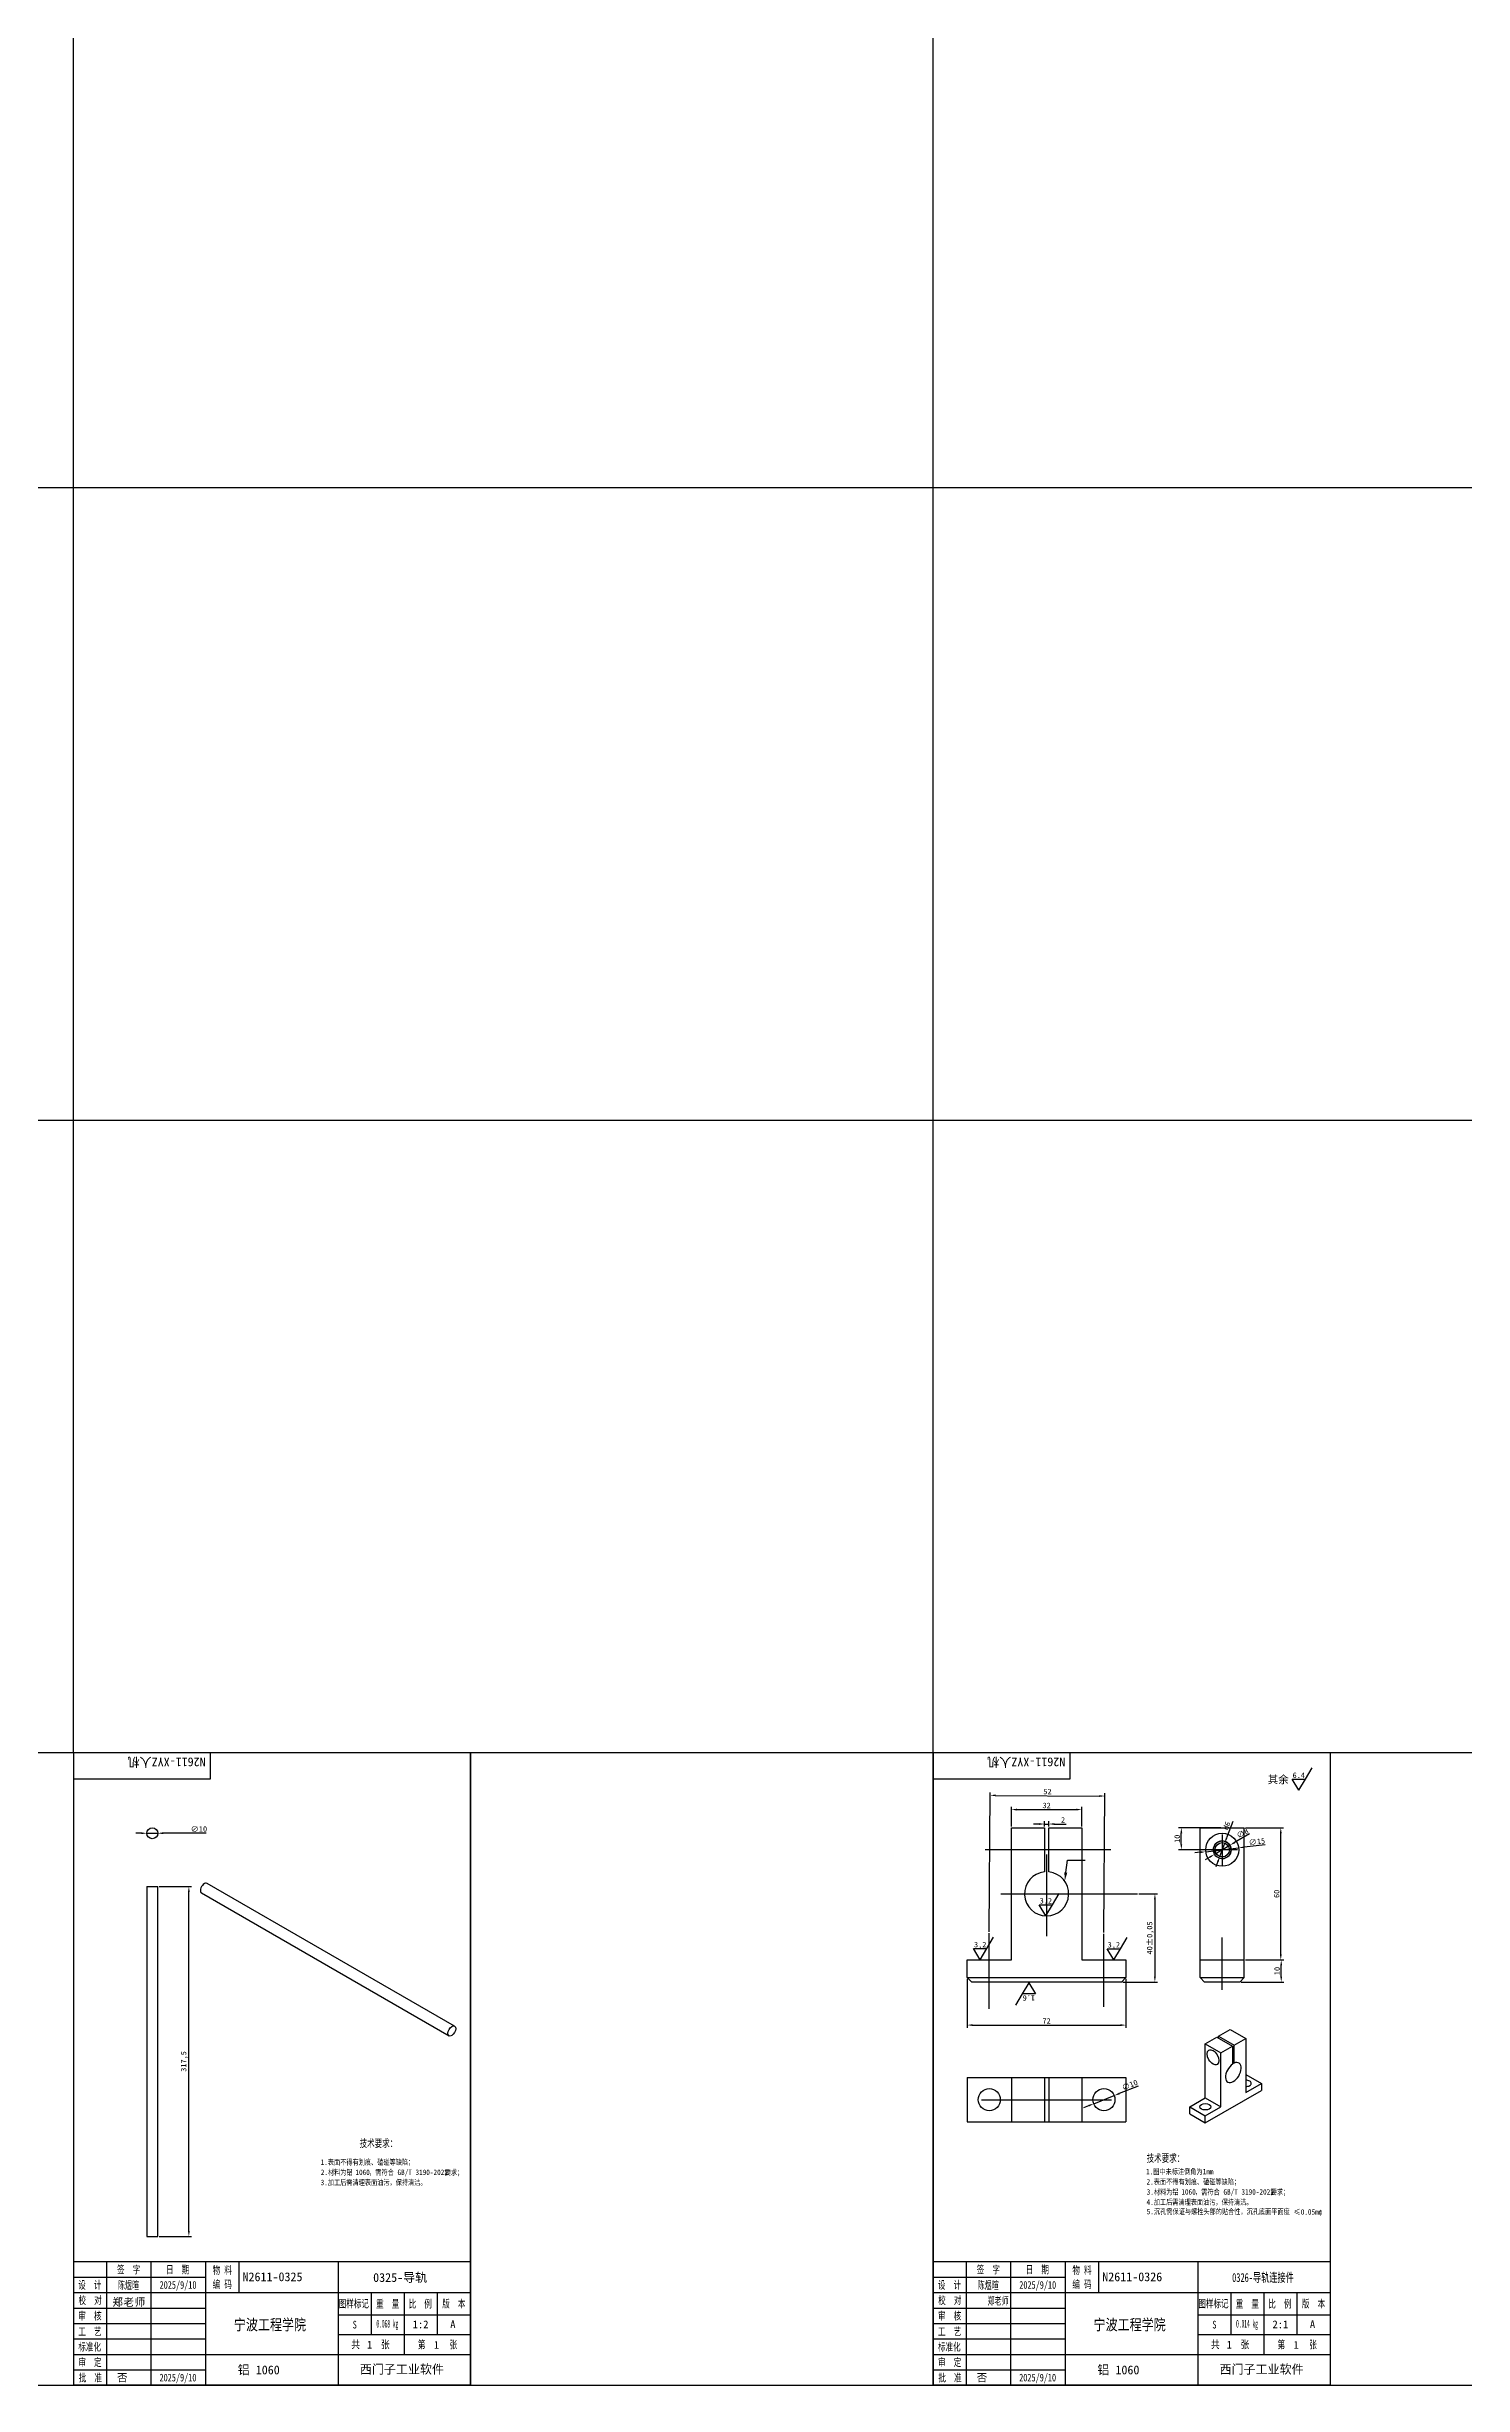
# Model space of a CAD drawing. Header units: millimetres. Extents: x 0 to 6044, y -1712 to 410.
# Drawn here: x 2522 to 3164, y -1712 to -651 of the extents above; entities that cross this region are included whole.
import ezdxf
from ezdxf.lldxf.tags import DXFTag

# ---------------------------------------------------------------- set-up
doc = ezdxf.new("R2010")
doc.units = ezdxf.units.MM
for name, color, linetype in [('0325-导轨', 7, 'Continuous'), ('0326-导轨连接件', 7, 'Continuous'), ('Default', 7, 'Continuous'), ('图框', 7, 'Continuous')]:
    doc.layers.add(name, color=color, linetype=linetype)
doc.styles.add('MtXpl_', font='SimSun.ttf')
doc.styles.add('MtXpl__1', font='')
doc.styles.add('MtXpl_MS_PGothic', font='MS PGothic.ttf')
doc.styles.get('MtXpl__1').set_extended_font_data('SimSun', bold=True)
tags = doc.linetypes.add('CENTER2', pattern=[28.575, 19.05, -3.175, 3.175, -3.175]).pattern_tags.tags
tags[10:11] = [DXFTag(74, 4), DXFTag(75, 0), DXFTag(340, '0'), DXFTag(46, 0.0), DXFTag(50, 0.0), DXFTag(44, 0.0), DXFTag(45, 0.0)]
tags[8:9] = [DXFTag(74, 4), DXFTag(75, 0), DXFTag(340, '0'), DXFTag(46, 0.0), DXFTag(50, 0.0), DXFTag(44, 0.0), DXFTag(45, 0.0)]
tags[6:7] = [DXFTag(74, 4), DXFTag(75, 0), DXFTag(340, '0'), DXFTag(46, 0.0), DXFTag(50, 0.0), DXFTag(44, 0.0), DXFTag(45, 0.0)]
tags[4:5] = [DXFTag(74, 4), DXFTag(75, 0), DXFTag(340, '0'), DXFTag(46, 0.0), DXFTag(50, 0.0), DXFTag(44, 0.0), DXFTag(45, 0.0)]

msp = doc.modelspace()

# ---------------------------------------------------------------- linework, layer by layer
for p, q in [((2534, -1424.945), (2534, 297.027)), ((2924, -1424.945), (2924, 297.027)), ((1754, -850.945), (3395.108, -850.945)), ((1754, -1137.973), (4874, -1137.973)), ((2144, -1424.945), (2534, -1424.945)), ((2534, -1424.945), (2924, -1424.945)), ((2534, -1424.945), (2534, -1711.945)), ((2534, -1424.945), (2534, -1711.945)), ((2924, -1424.945), (3314, -1424.945)), ((2924, -1424.945), (2924, -1711.945)), ((2924, -1711.945), (2924, -1424.945)), ((1754, -1711.945), (4874, -1711.945))]:
    msp.add_line(p, q)
at = {"color": 4}
for p, q in [((3092.834, -1437.03), (3095.921, -1431.886)), ((3086.834, -1437.03), (3092.834, -1437.03)), ((3089.834, -1442.03), (3086.834, -1437.03)), ((3089.834, -1442.03), (3092.834, -1437.03)), ((2949.445, -1506.201), (2949.825, -1443.063)), ((2952.317, -1444.328), (2999.318, -1444.61)), ((2959.441, -1458.384), (2959.441, -1449.529)), ((2961.941, -1450.779), (2988.941, -1450.779)), ((2991.441, -1458.384), (2991.441, -1449.529)), ((3001.445, -1506.513), (3001.825, -1443.376)), ((2564.702, -1461.505), (2562.202, -1461.507)), ((2567.202, -1461.503), (2572.202, -1461.499)), ((2594.185, -1461.48), (2574.702, -1461.497)), ((2971.941, -1457.319), (2969.441, -1457.319)), ((2974.441, -1458.384), (2974.441, -1456.069)), ((2974.441, -1457.319), (2976.441, -1457.319)), ((2976.441, -1458.384), (2976.441, -1456.069)), ((2978.941, -1457.319), (2984.358, -1457.319)), ((3054.483, -1459.009), (3035.303, -1459.009)), ((3036.553, -1466.509), (3036.553, -1461.509)), ((3059.844, -1456.197), (3057.099, -1463.623)), ((3067.536, -1461.703), (3060.712, -1465.715)), ((3065.733, -1459.009), (3082.916, -1459.009)), ((3081.666, -1516.509), (3081.666, -1461.509)), ((3054.483, -1469.009), (3035.303, -1469.009)), ((3045.174, -1470.158), (3042.691, -1470.445)), ((3049.505, -1472.303), (3047.349, -1473.57)), ((3047.658, -1469.871), (3062.558, -1468.147)), ((3051.66, -1471.036), (3058.556, -1466.982)), ((3053.117, -1474.395), (3052.25, -1476.74)), ((3053.984, -1472.05), (3056.232, -1465.968)), ((3074.562, -1466.758), (3065.042, -1467.86)), ((2572.827, -1485.676), (2587.553, -1485.676)), ((2586.303, -1641.926), (2586.303, -1488.176)), ((2972.081, -1493.99), (2978.081, -1493.99)), ((2975.081, -1498.99), (2972.081, -1493.99)), ((2975.081, -1498.99), (2978.081, -1493.99)), ((2978.081, -1493.99), (2981.168, -1488.845)), ((2942.299, -1513.871), (2948.299, -1513.871)), ((2945.299, -1518.871), (2942.299, -1513.871)), ((2945.299, -1518.871), (2948.299, -1513.871)), ((2948.299, -1513.871), (2951.386, -1508.726)), ((3002.93, -1513.938), (3008.93, -1513.938)), ((3005.93, -1518.938), (3002.93, -1513.938)), ((3005.93, -1518.938), (3008.93, -1513.938)), ((3008.93, -1513.938), (3012.017, -1508.793)), ((2939.441, -1527.634), (2939.441, -1549.798)), ((3011.441, -1527.634), (3011.441, -1549.798)), ((3065.733, -1519.009), (3083.13, -1519.009)), ((3065.733, -1519.009), (3082.916, -1519.009)), ((3081.88, -1526.509), (3081.88, -1521.509)), ((2964.389, -1534.431), (2961.302, -1539.576)), ((2967.389, -1529.431), (2964.389, -1534.431)), ((2970.389, -1534.431), (2964.389, -1534.431)), ((2967.389, -1529.431), (2970.389, -1534.431)), ((3063.733, -1529.009), (3083.13, -1529.009)), ((2941.941, -1548.548), (3008.941, -1548.548)), ((2996.793, -1584.229), (3006.089, -1580.544)), ((3016.935, -1576.244), (3008.413, -1579.623)), ((2994.469, -1585.151), (2992.145, -1586.072)), ((2572.827, -1644.426), (2587.553, -1644.426))]:
    msp.add_line(p, q, dxfattribs=at)
at = {"linetype": 'CENTER2'}
for p, q in [((2975.441, -1471.212), (2975.441, -1508.254)), ((2954.724, -1489.009), (3016.645, -1489.009))]:
    msp.add_line(p, q, dxfattribs=at)
at = {"color": 3, "linetype": 'ByBlock', "lineweight": -2}
for p, q in [((2984.171, -1479.292), (2984.929, -1473.648)), ((2984.929, -1473.648), (2992.929, -1473.648))]:
    msp.add_line(p, q, dxfattribs=at)
at = {"color": 4, "linetype": 'CENTER2'}
for p, q in [((3017.27, -1489.009), (3025.813, -1489.009)), ((3024.563, -1491.509), (3024.563, -1526.509)), ((3010.066, -1529.009), (3025.813, -1529.009))]:
    msp.add_line(p, q, dxfattribs=at)
at = {"color": 4}
for points in [[(2952.32, -1443.911), (2952.315, -1444.744), (2949.818, -1444.313)], [(2961.941, -1450.362), (2961.941, -1451.195), (2959.441, -1450.779)], [(2988.941, -1450.362), (2988.941, -1451.195), (2991.441, -1450.779)], [(2999.32, -1444.194), (2999.315, -1445.027), (3001.818, -1444.626)], [(2564.702, -1461.088), (2564.703, -1461.922), (2567.202, -1461.503)], [(2574.702, -1461.08), (2574.703, -1461.913), (2572.202, -1461.499)], [(2971.941, -1456.902), (2971.941, -1457.736), (2974.441, -1457.319)], [(2978.941, -1456.902), (2978.941, -1457.736), (2976.441, -1457.319)], [(3036.136, -1461.509), (3036.97, -1461.509), (3036.553, -1459.009)], [(3056.708, -1463.479), (3057.49, -1463.768), (3056.232, -1465.968)], [(3081.249, -1461.509), (3082.083, -1461.509), (3081.666, -1459.009)], [(3036.136, -1466.509), (3036.97, -1466.509), (3036.553, -1469.009)], [(3045.127, -1469.744), (3045.222, -1470.572), (3047.658, -1469.871)], [(3049.293, -1471.944), (3049.716, -1472.662), (3051.66, -1471.036)], [(3052.726, -1474.25), (3053.508, -1474.539), (3053.984, -1472.05)], [(3060.5, -1465.356), (3060.923, -1466.074), (3058.556, -1466.982)], [(3064.994, -1467.446), (3065.09, -1468.274), (3062.558, -1468.147)], [(2585.886, -1488.176), (2586.719, -1488.176), (2586.303, -1485.676)], [(3081.249, -1516.509), (3082.083, -1516.509), (3081.666, -1519.009)], [(3081.463, -1521.509), (3082.296, -1521.509), (3081.88, -1519.009)], [(3081.463, -1526.509), (3082.296, -1526.509), (3081.88, -1529.009)], [(2941.941, -1548.132), (2941.941, -1548.965), (2939.441, -1548.548)], [(3008.941, -1548.132), (3008.941, -1548.965), (3011.441, -1548.548)], [(3008.26, -1579.235), (3008.567, -1580.01), (3006.089, -1580.544)], [(2994.316, -1584.763), (2994.623, -1585.538), (2996.793, -1584.229)], [(2585.886, -1641.926), (2586.719, -1641.926), (2586.303, -1644.426)]]:
    msp.add_solid(points, dxfattribs=at)
at = {"color": 3}
msp.add_solid([(2984.832, -1479.381), (2983.639, -1483.256), (2983.51, -1479.203)], dxfattribs=at)
at = {"color": 4, "linetype": 'CENTER2'}
for points in [[(3024.146, -1491.509), (3024.98, -1491.509), (3024.563, -1489.009)], [(3024.146, -1526.509), (3024.98, -1526.509), (3024.563, -1529.009)]]:
    msp.add_solid(points, dxfattribs=at)
at = {"layer": '0325-导轨', "color": 7, "linetype": 'Continuous'}
for p, q in [((2706.828, -1549.062), (2594.575, -1484.252)), ((2567.202, -1485.676), (2572.202, -1485.676)), ((2567.202, -1485.676), (2567.202, -1644.426)), ((2572.202, -1644.426), (2572.202, -1485.676)), ((2592.075, -1488.582), (2704.328, -1553.392)), ((2567.202, -1644.426), (2572.202, -1644.426))]:
    msp.add_line(p, q, dxfattribs=at)
msp.add_circle((2569.702, -1461.501), 2.5, dxfattribs=at)
msp.add_ellipse((2593.325, -1486.417), major_axis=(-1.25, -2.165), ratio=0.57735027, start_param=3.14159265, end_param=6.28318531, dxfattribs=at)
msp.add_ellipse((2705.578, -1551.227), major_axis=(-1.25, -2.165), ratio=0.57735027, dxfattribs=at)
at = {"layer": '0326-导轨连接件', "color": 7, "linetype": 'Continuous'}
for p, q in [((2959.441, -1459.009), (2974.441, -1459.009)), ((2959.441, -1519.009), (2959.441, -1459.009)), ((2974.441, -1459.009), (2974.441, -1479.059)), ((2976.441, -1459.009), (2991.441, -1459.009)), ((2976.441, -1479.059), (2976.441, -1459.009)), ((2991.441, -1459.009), (2991.441, -1519.009)), ((3045.108, -1519.009), (3045.108, -1459.009)), ((3045.108, -1459.009), (3065.108, -1459.009)), ((3065.108, -1519.009), (3065.108, -1459.009)), ((2939.441, -1519.009), (2959.441, -1519.009)), ((2939.441, -1527.009), (2939.441, -1519.009)), ((2939.441, -1527.009), (3011.441, -1527.009)), ((2939.441, -1527.009), (2941.441, -1529.009)), ((2991.441, -1519.009), (3011.441, -1519.009)), ((3011.441, -1527.009), (3009.441, -1529.009)), ((3011.441, -1519.009), (3011.441, -1527.009)), ((3045.108, -1519.009), (3065.108, -1519.009)), ((3045.108, -1527.009), (3045.108, -1519.009)), ((3045.108, -1527.009), (3065.108, -1527.009)), ((3047.108, -1529.009), (3045.108, -1527.009)), ((3065.108, -1527.009), (3063.108, -1529.009)), ((3065.108, -1527.009), (3065.108, -1519.009)), ((3009.441, -1529.009), (2941.441, -1529.009)), ((3063.108, -1529.009), (3047.108, -1529.009)), ((3047.413, -1557.033), (3052.717, -1553.971)), ((3047.413, -1581.528), (3047.413, -1557.033)), ((3047.413, -1557.033), (3054.484, -1561.115)), ((3052.717, -1553.971), (3059.788, -1558.053)), ((3053.424, -1553.563), (3058.727, -1550.501)), ((3053.424, -1554.379), (3053.424, -1553.563)), ((3053.424, -1553.563), (3060.495, -1557.645)), ((3054.484, -1561.115), (3059.788, -1558.053)), ((3058.727, -1550.501), (3065.798, -1554.583)), ((3059.788, -1558.053), (3059.788, -1566.239)), ((3060.495, -1557.645), (3065.798, -1554.583)), ((3060.495, -1565.831), (3060.495, -1557.645)), ((3065.798, -1554.583), (3065.798, -1579.078)), ((3054.484, -1585.61), (3054.484, -1561.115)), ((3059.788, -1565.422), (3060.495, -1565.831)), ((2939.441, -1572.387), (2959.441, -1572.387)), ((2939.441, -1572.387), (2939.441, -1592.387)), ((2959.441, -1572.387), (2974.441, -1572.387)), ((2959.441, -1572.387), (2959.441, -1592.387)), ((2974.441, -1572.387), (2976.441, -1572.387)), ((2974.441, -1572.387), (2974.441, -1592.387)), ((2976.441, -1572.387), (2991.441, -1572.387)), ((2976.441, -1572.387), (2976.441, -1592.387)), ((2991.441, -1572.387), (3011.441, -1572.387)), ((2991.441, -1572.387), (2991.441, -1592.387)), ((3011.441, -1572.387), (3011.441, -1592.387)), ((3047.413, -1592.959), (3072.869, -1578.262)), ((3065.798, -1570.913), (3072.869, -1574.996)), ((3065.798, -1579.078), (3072.869, -1574.996)), ((3072.869, -1574.996), (3072.869, -1578.262)), ((3040.342, -1585.61), (3047.413, -1581.528)), ((3040.342, -1585.61), (3047.413, -1589.693)), ((3040.342, -1588.876), (3040.342, -1585.61)), ((3040.342, -1588.876), (3047.413, -1592.959)), ((3047.413, -1581.528), (3054.484, -1585.61)), ((3047.413, -1589.693), (3054.484, -1585.61)), ((3047.413, -1592.959), (3047.413, -1589.693)), ((2939.441, -1592.387), (2959.441, -1592.387)), ((2959.441, -1592.387), (2974.441, -1592.387)), ((2974.441, -1592.387), (2976.441, -1592.387)), ((2976.441, -1592.387), (2991.441, -1592.387)), ((2991.441, -1592.387), (3011.441, -1592.387))]:
    msp.add_line(p, q, dxfattribs=at)
for centre, radius in [((3055.108, -1469.009), 7.5), ((3055.108, -1469.009), 4), ((3055.108, -1469.009), 3.242), ((2949.441, -1582.387), 5), ((3001.441, -1582.387), 5)]:
    msp.add_circle(centre, radius, dxfattribs=at)
for centre, radius, start, end in [((3055.108, -1469.009), 4, 255, 195), ((2975.441, -1489.009), 10, 95.73917, 84.26083)]:
    msp.add_arc(centre, radius, start, end, dxfattribs=at)
for centre, major_axis in [((3050.949, -1563.157), (-1.875, 3.248)), ((3047.413, -1585.61), (2.5, 0))]:
    msp.add_ellipse(centre, major_axis=major_axis, ratio=0.57735027, dxfattribs=at)
for centre, major_axis, start_param, end_param in [((3060.141, -1570.097), (2.5, 4.33), 7.16875089, 13.25160136), ((3065.798, -1574.996), (2.5, 0), 0, 1.57079633), ((3065.798, -1574.996), (2.5, 0), 4.71238898, 6.28318531)]:
    msp.add_ellipse(centre, major_axis=major_axis, ratio=0.57735027, start_param=start_param, end_param=end_param, dxfattribs=at)
at = {"layer": 'Default', "color": 7, "linetype": 'CENTER2'}
for p, q in [((3055.108, -1462.009), (3055.108, -1476.009)), ((3004.646, -1469.009), (2947.51, -1469.009)), ((3062.108, -1469.009), (3048.108, -1469.009)), ((2949.441, -1541.154), (2949.441, -1506.825)), ((3001.441, -1540.215), (3001.441, -1507.138)), ((3055.108, -1532.509), (3055.108, -1508.739)), ((2945.941, -1582.387), (3004.941, -1582.387))]:
    msp.add_line(p, q, dxfattribs=at)
at = {"layer": 'Default', "color": 7, "linetype": 'Continuous'}
for p, q in [((2534, -1662.945), (2594, -1662.945)), ((2549, -1655.945), (2549, -1711.945)), ((2569, -1655.945), (2569, -1711.945)), ((2609, -1655.945), (2609, -1669.945)), ((2924, -1662.945), (2984, -1662.945)), ((2939, -1655.945), (2939, -1711.945)), ((2959, -1655.945), (2959, -1711.945)), ((2999, -1655.945), (2999, -1669.945)), ((2534, -1669.945), (2714, -1669.945)), ((2684, -1669.942), (2684, -1697.945)), ((2924, -1669.945), (3104, -1669.945)), ((3074, -1669.942), (3074, -1697.945)), ((2534, -1676.945), (2594, -1676.945)), ((2924, -1676.945), (2984, -1676.945)), ((2654, -1688.942), (2714, -1688.942)), ((3044, -1688.942), (3104, -1688.942))]:
    msp.add_line(p, q, dxfattribs=at)
at = {"layer": '图框', "color": 7, "linetype": 'Continuous'}
for p, q in [((2534, -1424.945), (2714, -1424.945)), ((2596, -1424.945), (2596, -1436.945)), ((2714, -1424.945), (2714, -1711.945)), ((2714, -1711.945), (2714, -1424.945)), ((2924, -1424.945), (3104, -1424.945)), ((2986, -1424.945), (2986, -1436.945)), ((3104, -1424.945), (3104, -1711.945)), ((2596, -1436.945), (2534, -1436.945)), ((2986, -1436.945), (2924, -1436.945)), ((2714, -1655.945), (2534, -1655.945)), ((2594, -1711.945), (2594, -1655.945)), ((2654, -1655.945), (2654, -1711.945)), ((3104, -1655.945), (2924, -1655.945)), ((2984, -1711.945), (2984, -1655.945)), ((3044, -1655.945), (3044, -1711.945)), ((2654, -1669.945), (2714, -1669.945)), ((2669, -1669.942), (2669, -1688.942)), ((2699, -1669.942), (2699, -1688.942)), ((3044, -1669.945), (3104, -1669.945)), ((3059, -1669.942), (3059, -1688.942)), ((3089, -1669.942), (3089, -1688.942)), ((2534, -1683.945), (2594, -1683.945)), ((2654, -1679.945), (2714, -1679.945)), ((2924, -1683.945), (2984, -1683.945)), ((3044, -1679.945), (3104, -1679.945)), ((2534, -1690.945), (2594, -1690.945)), ((2924, -1690.945), (2984, -1690.945)), ((2534, -1697.945), (2714, -1697.945)), ((2534, -1704.945), (2594, -1704.945)), ((2924, -1697.945), (3104, -1697.945)), ((2924, -1704.945), (2984, -1704.945)), ((2714, -1711.945), (2534, -1711.945)), ((3104, -1711.945), (2924, -1711.945))]:
    msp.add_line(p, q, dxfattribs=at)

# ---------------------------------------------------------------- texts
at = {"color": 4, "style": 'MtXpl_'}
msp.add_text('其余', height=3.5, dxfattribs=at).set_placement((3075.733, -1438.891))
at = {"color": 4}
for s, p in [('6.4', (3087.042, -1436.432)), ('3,2', (2972.289, -1493.392)), ('3,2', (2942.508, -1513.273)), ('3,2', (3003.139, -1513.34))]:
    msp.add_text(s, height=2.5, dxfattribs=at).set_placement(p)
msp.add_text('1.6', height=2.5, rotation=180, dxfattribs=at).set_placement((2970.18, -1535.029))
at = {"color": 40, "true_color": 0xf8d731, "style": 'MtXpl_', "width": 0.8}
for s, p in [('1.表面不得有划痕、磕碰等缺陷；', (2646.077, -1611.978)), ('3.加工后需清理表面油污，保持清洁。', (2646.077, -1621.192)), ('2.材料为铝 ', (2646.144, -1616.578)), ('1060', (2661.876, -1616.578)), ('，需符合 ', (2668.091, -1616.578)), ('GB/T 3190-2022 ', (2680.963, -1616.578)), ('要求；', (2702.396, -1616.578)), ('1.图中未标注倒角为1mm', (3020.553, -1616.276)), ('2.表面不得有划痕、磕碰等缺陷；', (3020.781, -1620.892)), ('3.材料为铝 ', (3020.848, -1625.491)), ('1060', (3036.579, -1625.491)), ('，需符合 ', (3042.795, -1625.491)), ('GB/T 3190-2022 ', (3055.667, -1625.491)), ('要求；', (3077.1, -1625.491)), ('4.加工后需清理表面油污，保持清洁。', (3020.781, -1630.105)), ('5.沉孔', (3020.845, -1634.387)), ('需保证与螺栓头部的贴合性，沉孔底面平面度', (3029.763, -1634.387)), ('≤0.05mm', (3087.456, -1634.563)), ('；', (3099.083, -1634.563))]:
    msp.add_text(s, height=2.5, dxfattribs=at).set_placement(p)
for s, style, p in [('郑', 'MtXpl_', (2551.598, -1676.002)), ('老', 'MtXpl_MS_PGothic', (2556.604, -1676.002)), ('师', 'MtXpl_', (2561.695, -1676.002))]:
    msp.add_text(s, height=3.5, dxfattribs=dict(style=style)).set_placement(p)
at = {"color": 4, "char_height": 2.5, "attachment_point": 5}
for s, insert, rotation in [('52', (2975.829, -1442.594), 359.655147), ('∅10', (2590.851, -1459.608), 0.048118), ('10', (3034.678, -1464.009), 90), ('M6', (3057.146, -1458.088), 69.712624), ('∅8', (3064.251, -1461.459), 30.449612), ('∅15', (3070.828, -1465.303), 6.598905), ('60', (3079.791, -1489.009), 90), ('10', (3080.005, -1524.009), 90), ('317,5', (2584.219, -1565.051), 90), ('∅10', (3013.145, -1575.73), 21.625103)]:
    msp.add_mtext(s, dxfattribs=dict(at, insert=insert, rotation=rotation))
for s, insert in [('32', (2975.441, -1448.904)), ('2', (2982.9, -1455.444)), ('72', (2975.441, -1546.673))]:
    msp.add_mtext(s, dxfattribs=dict(at, insert=insert))
at = {"color": 4, "linetype": 'CENTER2', "insert": (3022.48, -1509.009), "char_height": 2.5, "attachment_point": 5, "rotation": 90}
msp.add_mtext('40±0,05', dxfattribs=at)
at = {"layer": 'Default', "color": 7, "style": 'MtXpl_', "width": 0.7}
msp.add_text('技术要求：', height=3.5, dxfattribs=at).set_placement((2663.714, -1603.932))
at = {"layer": 'Default', "color": 7, "linetype": 'CENTER2', "style": 'MtXpl_', "width": 0.7}
msp.add_text('技术要求：', height=3.5, dxfattribs=at).set_placement((3020.761, -1610.657))
at = {"layer": '图框', "color": 7, "style": 'MtXpl_'}
for s, width, p in [('设  计', 0.7, (2536.128, -1668.211)), ('签  字', 0.7, (2553.723, -1661.271)), ('日  期', 0.7, (2575.989, -1661.219)), ('物 料', 0.7, (2597.115, -1661.487)), ('编 码', 0.7, (2597.128, -1667.926)), ('校  对', 0.7, (2536.249, -1675.182)), ('图样标记', 0.7, (2654.277, -1676.666)), ('重  量', 0.7, (2671.242, -1676.822)), ('比  例', 0.7, (2686.014, -1676.801)), ('版  本', 0.7, (2701.247, -1676.735)), ('工  艺', 0.7, (2536.169, -1689.368)), ('审  核', 0.7, (2536.155, -1682.206)), ('S', 0.7, (2660.65, -1686.194)), ('标准化', 0.7, (2536.166, -1696.287)), ('共     张', 0.8, (2660.001, -1695.212)), ('第      张', 0.7, (2690.199, -1695.265)), ('批  准', 0.7, (2536.345, -1710.291)), ('审  定', 0.7, (2536.186, -1703.302))]:
    msp.add_text(s, height=3.5, dxfattribs=dict(at, width=width)).set_placement(p)
at = {"layer": '图框', "color": 7, "linetype": 'CENTER2', "style": 'MtXpl_'}
for s, width, p in [('设  计', 0.7, (2926.128, -1668.211)), ('签  字', 0.7, (2943.723, -1661.271)), ('日  期', 0.7, (2965.989, -1661.219)), ('物 料', 0.7, (2987.115, -1661.487)), ('编 码', 0.7, (2987.128, -1667.926)), ('校  对', 0.7, (2926.249, -1675.182)), ('图样标记', 0.7, (3044.277, -1676.666)), ('重  量', 0.7, (3061.242, -1676.822)), ('比  例', 0.7, (3076.014, -1676.801)), ('版  本', 0.7, (3091.247, -1676.735)), ('工  艺', 0.7, (2926.169, -1689.368)), ('审  核', 0.7, (2926.155, -1682.206)), ('S', 0.7, (3050.65, -1686.194)), ('标准化', 0.7, (2926.166, -1696.287)), ('共     张', 0.8, (3050.001, -1695.212)), ('第      张', 0.7, (3080.199, -1695.265)), ('批  准', 0.7, (2926.345, -1710.291)), ('审  定', 0.7, (2926.186, -1703.302))]:
    msp.add_text(s, height=3.5, dxfattribs=dict(at, width=width)).set_placement(p)
at = {"layer": '图框', "color": 7, "style": 'MtXpl__1'}
msp.add_text('西门子工业软件', height=4, dxfattribs=at).set_placement((2663.859, -1706.733))
at = {"layer": '图框', "color": 7, "linetype": 'CENTER2', "style": 'MtXpl__1'}
msp.add_text('西门子工业软件', height=4, dxfattribs=at).set_placement((3053.859, -1706.733))
at = {"layer": '图框', "color": 7, "linetype": 'Continuous', "char_height": 4, "attachment_point": 2, "rotation": 180}
for insert in [(2576.222, -1431.202), (2966.222, -1431.202)]:
    msp.add_mtext('{\\pxsm0.9;\\f宋体|b0||i0||c0|p34;\\W1.;N2611-XYZ人机\\P}', dxfattribs=dict(at, insert=insert))
at = {"layer": '图框', "color": 7, "linetype": 'Continuous'}
for s, insert, char_height, attachment_point in [('{\\pxsm0.9;\\f宋体|b0||i0||c0|p34;\\W0.6507936508;陈煜暄\\P}', (2558.939, -1664.77), 3.5, 2), ('{\\pxsm0.9;\\f宋体|b0||i0||c0|p34;\\W0.6507936508;2025/9/10\\P}', (2581.397, -1664.681), 3.5, 2), ('{\\pxsm0.9;\\f宋体|b0||i0||c0|p34;\\W1.;N2611-0325\\P}', (2624.247, -1660.747), 4, 2), ('{\\pxsm0.9;\\f宋体|b0||i0||c0|p34;\\W1.;0325-导轨\\P}', (2682.163, -1661.068), 4, 2), ('{\\pxsm0.9;\\f宋体|b0||i0||c0|p34;\\W0.6507936508;陈煜暄\\P}', (2948.939, -1664.77), 3.5, 2), ('{\\pxsm0.9;\\f宋体|b0||i0||c0|p34;\\W0.6507936508;2025/9/10\\P}', (2971.397, -1664.681), 3.5, 2), ('{\\pxsm0.9;\\f宋体|b0||i0||c0|p34;\\W1.;N2611-0326\\P}', (3014.279, -1660.747), 4, 2), ('{\\pxsm0.9;\\f宋体|b0||i0||c0|p34;\\W0.6625579021;0326-导轨连接件\\P}', (3073.603, -1661.068), 4, 2), ('\\pxsm0.9;{\\fSimSun|b0|i0|c134|p34;\\W0.65079;郑老师}', (2953.396, -1671.932), 3.5, 2), ('{\\pxsm0.9;\\f宋体|b0||i0||c0|p34;\\W0.7996880969;宁波工程学院\\P}', (2623.106, -1681.977), 5, 2), ('{\\pxsm0.9;\\f宋体|b0||i0||c0|p34;\\W0.4338673331;0.068 kg\\P}', (2676.353, -1682.269), 3.5, 2), ('{\\pxsm0.9;\\f宋体|b0||i0||c0|p34;\\W1.;1:2\\P}', (2691.432, -1682.581), 3.5, 2), ('{\\pxsm0.9;\\f宋体|b0||i0||c0|p34;\\W1.;A\\P}', (2706.073, -1682.527), 3.5, 2), ('{\\pxsm0.9;\\f宋体|b0||i0||c0|p34;\\W0.7996880969;宁波工程学院\\P}', (3013.106, -1681.977), 5, 2), ('{\\pxsm0.9;\\f宋体|b0||i0||c0|p34;\\W0.4338673331;0.014 kg\\P}', (3066.353, -1682.269), 3.5, 2), ('{\\pxsm0.9;\\f宋体|b0||i0||c0|p34;\\W1.;2:1\\P}', (3081.488, -1682.581), 3.5, 2), ('{\\pxsm0.9;\\f宋体|b0||i0||c0|p34;\\W1.;A\\P}', (3096.073, -1682.527), 3.5, 2), ('{\\pxsm0.9;\\f宋体|b0||i0||c0|p34;\\W1.;1\\P}', (2669.497, -1691.796), 3.5, 3), ('{\\pxsm0.9;\\f宋体|b0||i0||c0|p34;\\W1.;1\\P}', (2698.637, -1691.869), 3.5, 2), ('{\\pxsm0.9;\\f宋体|b0||i0||c0|p34;\\W1.;1\\P}', (3059.497, -1691.796), 3.5, 3), ('{\\pxsm0.9;\\f宋体|b0||i0||c0|p34;\\W1.;1\\P}', (3088.637, -1691.869), 3.5, 2), ('{\\pxsm0.9;\\f宋体|b0||i0||c0|p34;\\W1.;否\\P}', (2556.086, -1706.797), 3.5, 2), ('{\\pxsm0.9;\\f宋体|b0||i0||c0|p34;\\W0.6507936508;2025/9/10\\P}', (2581.361, -1706.72), 3.5, 2), ('{\\pxsm0.9;\\f宋体|b0||i0||c0|p34;\\W1.;铝 1060\\P}', (2618.007, -1702.998), 4, 2), ('{\\pxsm0.9;\\f宋体|b0||i0||c0|p34;\\W1.;否\\P}', (2946.086, -1706.797), 3.5, 2), ('{\\pxsm0.9;\\f宋体|b0||i0||c0|p34;\\W0.6507936508;2025/9/10\\P}', (2971.361, -1706.72), 3.5, 2), ('{\\pxsm0.9;\\f宋体|b0||i0||c0|p34;\\W1.;铝 1060\\P}', (3008.007, -1702.998), 4, 2)]:
    msp.add_mtext(s, dxfattribs=dict(at, insert=insert, char_height=char_height, attachment_point=attachment_point))

doc.saveas('drawing.dxf')
